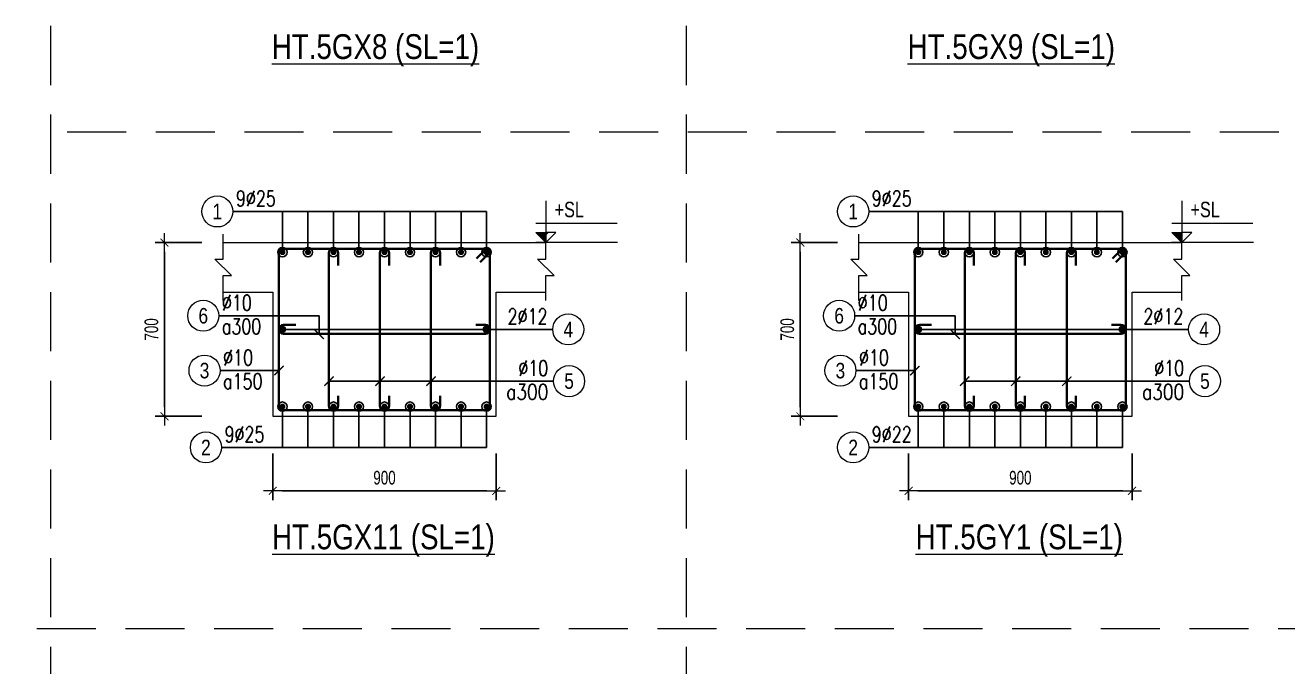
# Model space of a CAD drawing. Header units: millimetres. Extents: x 225489 to 327520, y -235866 to -221866.
# Drawn here: x 230511 to 235597, y -228018 to -225435 of the extents above; entities that cross this region are included whole.
import ezdxf
from ezdxf.enums import TextEntityAlignment as Align

# ---------------------------------------------------------------- set-up
doc = ezdxf.new("R2010")
doc.units = ezdxf.units.MM
doc.header["$PDMODE"] = 3
doc.linetypes.add('HIDDEN2', pattern=[4.762499999999999, 3.175, -1.5875])
doc.layers.get('0').update_dxf_attribs({"lineweight": 20})
doc.layers.get('Defpoints').update_dxf_attribs({"color": 151, "lineweight": 9})
for name, color, linetype, lineweight in [('NDC_S_ANNO', 7, 'Continuous', 20), ('NDC_S_CONTINUOUS', 3, 'Continuous', 20), ('NDC_S_DIM', 1, 'Continuous', 15), ('NDC_S_HIDDEN', 8, 'HIDDEN2', 13), ('NDC_S_REBAR', 4, 'Continuous', 35), ('NDC_S_STIRRUP', 4, 'Continuous', 40), ('NDC_S_TEXT SYMBOL', 7, 'Continuous', 20), ('NDC_S_THIN LINE', 8, 'Continuous', 9), ('NDC_S_VN TEXT', 7, 'Continuous', 20)]:
    doc.layers.add(name, color=color, linetype=linetype, lineweight=lineweight)
doc.styles.add('ARIAL', font='arial.ttf', dxfattribs={"width": 0.8})
doc.styles.add('NDC_ANNO', font='', dxfattribs={"width": 0.8})
doc.styles.add('NDC_DIM', font='', dxfattribs={"width": 0.75})
doc.styles.add('NDC_EN TXT', font='romans.shx', dxfattribs={"width": 0.8})
doc.styles.get('NDC_ANNO').set_extended_font_data('Dotum')
doc.styles.get('NDC_DIM').set_extended_font_data('Dotum')
doc.dimstyles.new('NDC_dim_25', dxfattribs={"dimscale": 25, "dimtxt": 2.2, "dimasz": 1.5, "dimexe": 1.5, "dimexo": 2.5, "dimgap": 1, "dimtad": 1, "dimdec": 0, "dimzin": 0, "dimdsep": 46, "dimtxsty": 'NDC_DIM', "dimblk": 'DIMMARK', "dimcen": 0.09, "dimdle": 1.2, "dimclrd": 1, "dimclre": 1, "dimclrt": 3, "dimadec": 0, "dimazin": 0, "dimtfac": 1, "dimtdec": 0, "dimtix": 1, "dimtofl": 0, "dimtmove": 0, "dimatfit": 3, "dimfxl": 6, "dimfxlon": 1, "dimtolj": 1, "dimtzin": 0, "dimarcsym": 0})

# ---------------------------------------------------------------- blocks, each defined once
blk = doc.blocks.new('kata_block_TD')
at = {"color": 6, "linetype": 'ByBlock', "lineweight": -2, "style": 'ARIAL', "width": 0.8}
blk.add_attdef('SECTDET2', text='', height=5, dxfattribs=at).set_placement((0, 7.970649532882817), align=Align.CENTER)
at = {"color": 0, "linetype": 'ByBlock', "lineweight": -2, "style": 'ARIAL', "width": 0.8}
blk.add_attdef('SECTDET1', text='', height=5, dxfattribs=at).set_placement((0, 1.470649532882817), align=Align.CENTER)
at = {"color": 3, "lineweight": 25, "style": 'ARIAL', "width": 0.8}
blk.add_attdef('SSCALE', text='', height=2.5, dxfattribs=at).set_placement((0, -3.998868953555331), align=Align.CENTER)
blk = doc.blocks.new('kata_block_CT')
at = {"layer": 'NDC_S_ANNO'}
blk.add_hatch(color=3, dxfattribs=at).paths.add_polyline_path([(0, 1.596954857557648), (-1.612010908633238, 1.596954857557648), (0, 0)])
at = {"layer": 'NDC_S_ANNO', "ltscale": 50}
h = blk.add_hatch(dxfattribs=at)
h.set_pattern_fill('ANSI31', color=256, scale=1.406250541793835, style=0)
h.set_pattern_definition([(45.00000000000001, (0, 5.456968210637569e-12), (-3.157122508925224, 3.157122508925225), [])])
h.paths.add_polyline_path([(0, 1.596954857557648), (0, 0), (1.612010908924276, 1.596954857557648)])
for p, q in [((-1.592704896858777, 3.140833880479477), (11.46947077315417, 3.140833880479477)), ((11.56125648126181, 5.456968210637569e-12), (-1.63869572513795, 5.456968210637569e-12))]:
    blk.add_line(p, q, dxfattribs=at)
for points in [[(0, 6.69495074864426), (0, 0)], [(0, 0), (-1.612010908924276, 1.596954857557648), (0, 1.596954857557648)], [(0, 0), (1.612010908924276, 1.596954857557648), (0, 1.596954857557648)]]:
    blk.add_lwpolyline(points, dxfattribs=at)
at = {"layer": 'NDC_S_ANNO', "color": 8, "ltscale": 50}
blk.add_lwpolyline([(0, 0), (-1.612010908633238, 1.596954857557648), (0, 1.596954857557648)], dxfattribs=at)
at = {"layer": 'NDC_S_TEXT SYMBOL', "color": 3, "style": 'NDC_ANNO', "width": 0.8}
blk.add_attdef('CT', (1.409564409346785, 4.068271311703938), '', height=2.5, dxfattribs=at)
blk = doc.blocks.new('DIMMARK')
at = {"layer": 'NDC_S_DIM', "color": 1}
blk.add_line((-1.5, 0), (1, 0), dxfattribs=at)
at = {"layer": 'NDC_S_DIM', "color": 2, "const_width": 0.1}
blk.add_lwpolyline([(-0.4242640687119285, -0.4242640687119285), (0.4242640687119285, 0.4242640687119285)], dxfattribs=at)
blk = doc.blocks.new('*D40')
at = {"layer": 'Defpoints', "color": 0, "transparency": 16777216}
for p in [(231508.5261673872, -227009.863593917), (232408.5261673872, -227009.863593917), (232408.5261673872, -227309.863593917)]:
    blk.add_point(p, dxfattribs=at)
at = {"layer": 'NDC_S_DIM', "color": 1, "lineweight": -2, "transparency": 16777216}
for p, q in [((231508.5261673872, -227159.863593917), (231508.5261673872, -227347.363593917)), ((232408.5261673872, -227159.863593917), (232408.5261673872, -227347.363593917)), ((231546.0261673872, -227309.863593917), (232371.0261673872, -227309.863593917))]:
    blk.add_line(p, q, dxfattribs=at)
at = {"layer": 'NDC_S_DIM', "color": 1, "lineweight": -2, "transparency": 16777216, "xscale": 37.5, "yscale": 37.5, "zscale": 37.5, "rotation": 180}
blk.add_blockref('DIMMARK', (231508.5261673872, -227309.863593917), dxfattribs=at)
at = {"layer": 'NDC_S_DIM', "color": 1, "lineweight": -2, "transparency": 16777216, "xscale": 37.5, "yscale": 37.5, "zscale": 37.5}
blk.add_blockref('DIMMARK', (232408.5261673872, -227309.863593917), dxfattribs=at)
at = {"layer": 'NDC_S_DIM', "color": 3, "transparency": 16777216, "insert": (231958.5261673872, -227257.363593917), "char_height": 55.00000000000001, "attachment_point": 5, "style": 'NDC_DIM'}
blk.add_mtext('\\A1;900', dxfattribs=at)
blk = doc.blocks.new('*D41')
at = {"layer": 'Defpoints', "color": 0, "transparency": 16777216}
for p in [(231578.1992919316, -226309.863593917), (231072.1992919316, -227009.863593917), (231578.1992919316, -227009.863593917)]:
    blk.add_point(p, dxfattribs=at)
at = {"layer": 'NDC_S_DIM', "color": 1, "lineweight": -2, "transparency": 16777216}
for p, q in [((231222.1992919316, -226309.863593917), (231034.6992919316, -226309.863593917)), ((231072.1992919316, -226347.363593917), (231072.1992919316, -226972.363593917)), ((231222.1992919316, -227009.863593917), (231034.6992919316, -227009.863593917))]:
    blk.add_line(p, q, dxfattribs=at)
at = {"layer": 'NDC_S_DIM', "color": 1, "lineweight": -2, "transparency": 16777216, "xscale": 37.5, "yscale": 37.5, "zscale": 37.5}
for p, rotation in [((231072.1992919316, -226309.863593917), 90), ((231072.1992919316, -227009.863593917), 270)]:
    blk.add_blockref('DIMMARK', p, dxfattribs=dict(at, rotation=rotation))
at = {"layer": 'NDC_S_DIM', "color": 3, "transparency": 16777216, "insert": (231019.6992919316, -226659.8635939169), "char_height": 55.00000000000001, "attachment_point": 5, "rotation": 90, "style": 'NDC_DIM'}
blk.add_mtext('\\A1;700', dxfattribs=at)
blk = doc.blocks.new('kata_block_THEP')
at = {"layer": 'NDC_S_REBAR', "color": 0}
for p, q in [((-0.5, 0), (0.5, 0)), ((-0.3535533905960619, 0.353553390592424), (0.3535533905960619, -0.353553390592424)), ((0.3535533905960619, 0.353553390592424), (-0.3535533905960619, -0.353553390592424)), ((0, 0.5), (0, -0.5))]:
    blk.add_line(p, q, dxfattribs=at)
at = {"layer": 'NDC_S_REBAR', "color": 0, "const_width": 0.08333333333333334}
blk.add_lwpolyline([(-0.5, -1.818989403545856e-12, 1), (0.5000000000145519, -1.818989403545856e-12, 1), (-0.5, -1.818989403545856e-12, 1)], format="xyb", dxfattribs=at)
blk = doc.blocks.new('*U11')
blk.add_circle((-2.5, 0), 2.5)
at = {"layer": 'NDC_S_VN TEXT', "color": 3, "style": 'NDC_EN TXT', "width": 0.75}
blk.add_attdef('DK1', (0.5, 0.8455043070534884), '', height=2.5, dxfattribs=at)
at = {"layer": 'NDC_S_VN TEXT', "color": 7, "style": 'ARIAL', "width": 0.8}
blk.add_attdef('SH2', text='', height=2.5, dxfattribs=at).set_placement((-2.5, 0), align=Align.MIDDLE)
blk = doc.blocks.new('*U12')
blk.add_circle((-2.5, 0), 2.5)
at = {"layer": 'NDC_S_VN TEXT', "color": 3, "style": 'NDC_EN TXT', "width": 0.75}
for tag, p in [('DK1', (0.5, 0.8455043070534884)), ('KC1', (0.5, -2.972544307831413))]:
    blk.add_attdef(tag, p, '', height=2.5, dxfattribs=at)
at = {"layer": 'NDC_S_VN TEXT', "color": 7, "style": 'ARIAL', "width": 0.8}
blk.add_attdef('SH2', text='', height=2.5, dxfattribs=at).set_placement((-2.5, 0), align=Align.MIDDLE)
blk = doc.blocks.new('*U10')
blk.add_circle((2.5, 0), 2.5)
at = {"layer": 'NDC_S_VN TEXT', "color": 3, "style": 'NDC_EN TXT', "width": 0.75}
blk.add_attdef('DK2', text='', height=2.5, dxfattribs=at).set_placement((-0.85, 0.8455043070534884), align=Align.RIGHT)
at = {"layer": 'NDC_S_VN TEXT', "color": 7, "style": 'ARIAL', "width": 0.8}
blk.add_attdef('SH3', text='', height=2.5, dxfattribs=at).set_placement((2.5, 0), align=Align.MIDDLE)
blk = doc.blocks.new('*U15')
blk.add_circle((2.5, 0), 2.5)
at = {"layer": 'NDC_S_VN TEXT', "color": 3, "style": 'NDC_EN TXT'}
for tag, width, p in [('DK2', 0.75, (-0.85, 0.8455043070534884)), ('KC2', 0.8, (-0.85, -2.972544307831413))]:
    blk.add_attdef(tag, text='', height=2.5, dxfattribs=dict(at, width=width)).set_placement(p, align=Align.RIGHT)
at = {"layer": 'NDC_S_VN TEXT', "color": 7, "style": 'ARIAL', "width": 0.8}
blk.add_attdef('SH3', text='', height=2.5, dxfattribs=at).set_placement((2.5, 0), align=Align.MIDDLE)
blk = doc.blocks.new('*D42')
at = {"layer": 'Defpoints', "color": 0, "transparency": 16777216}
for p in [(234070.0371047558, -227009.8635939168), (234970.0371047558, -227009.8635939168), (234970.0371047558, -227309.8635939168)]:
    blk.add_point(p, dxfattribs=at)
at = {"layer": 'NDC_S_DIM', "color": 1, "lineweight": -2, "transparency": 16777216}
for p, q in [((234070.0371047558, -227159.8635939168), (234070.0371047558, -227347.3635939168)), ((234970.0371047558, -227159.8635939168), (234970.0371047558, -227347.3635939168)), ((234107.5371047558, -227309.8635939168), (234932.5371047558, -227309.8635939168))]:
    blk.add_line(p, q, dxfattribs=at)
at = {"layer": 'NDC_S_DIM', "color": 1, "lineweight": -2, "transparency": 16777216, "xscale": 37.5, "yscale": 37.5, "zscale": 37.5, "rotation": 180}
blk.add_blockref('DIMMARK', (234070.0371047558, -227309.8635939168), dxfattribs=at)
at = {"layer": 'NDC_S_DIM', "color": 1, "lineweight": -2, "transparency": 16777216, "xscale": 37.5, "yscale": 37.5, "zscale": 37.5}
blk.add_blockref('DIMMARK', (234970.0371047558, -227309.8635939168), dxfattribs=at)
at = {"layer": 'NDC_S_DIM', "color": 3, "transparency": 16777216, "insert": (234520.0371047558, -227257.3635939168), "char_height": 55.00000000000001, "attachment_point": 5, "style": 'NDC_DIM'}
blk.add_mtext('\\A1;900', dxfattribs=at)
blk = doc.blocks.new('*D43')
at = {"layer": 'Defpoints', "color": 0, "transparency": 16777216}
for p in [(234139.7102293001, -226309.8635939168), (233633.7102293001, -227009.8635939168), (234139.7102293001, -227009.8635939168)]:
    blk.add_point(p, dxfattribs=at)
at = {"layer": 'NDC_S_DIM', "color": 1, "lineweight": -2, "transparency": 16777216}
for p, q in [((233783.7102293001, -226309.8635939168), (233596.2102293001, -226309.8635939168)), ((233633.7102293001, -226347.3635939168), (233633.7102293001, -226972.3635939168)), ((233783.7102293001, -227009.8635939168), (233596.2102293001, -227009.8635939168))]:
    blk.add_line(p, q, dxfattribs=at)
at = {"layer": 'NDC_S_DIM', "color": 1, "lineweight": -2, "transparency": 16777216, "xscale": 37.5, "yscale": 37.5, "zscale": 37.5}
for p, rotation in [((233633.7102293001, -226309.8635939168), 90), ((233633.7102293001, -227009.8635939168), 270)]:
    blk.add_blockref('DIMMARK', p, dxfattribs=dict(at, rotation=rotation))
at = {"layer": 'NDC_S_DIM', "color": 3, "transparency": 16777216, "insert": (233581.2102293002, -226659.8635939168), "char_height": 55.00000000000001, "attachment_point": 5, "rotation": 90, "style": 'NDC_DIM'}
blk.add_mtext('\\A1;700', dxfattribs=at)

msp = doc.modelspace()

# ---------------------------------------------------------------- linework, layer by layer
at = {"layer": 'NDC_S_CONTINUOUS'}
for points in [[(231308.5261673872, -226309.863593917), (231508.5261673872, -226309.863593917), (231508.5261673872, -226309.863593917), (232408.5261673872, -226309.863593917), (232408.5261673872, -226309.863593917), (232608.5261673872, -226309.863593917)], [(233870.0371047558, -226309.8635939168), (234070.0371047558, -226309.8635939168), (234070.0371047558, -226309.8635939168), (234970.0371047558, -226309.8635939168), (234970.0371047558, -226309.8635939168), (235170.0371047558, -226309.8635939168)], [(231308.5261673872, -226509.863593917), (231508.5261673872, -226509.863593917), (231508.5261673872, -227009.863593917), (232408.5261673872, -227009.863593917), (232408.5261673872, -226509.863593917), (232608.5261673872, -226509.863593917)], [(233870.0371047558, -226509.8635939168), (234070.0371047558, -226509.8635939168), (234070.0371047558, -227009.8635939168), (234970.0371047558, -227009.8635939168), (234970.0371047558, -226509.8635939168), (235170.0371047558, -226509.8635939168)]]:
    msp.add_lwpolyline(points, dxfattribs=at)
at = {"layer": 'NDC_S_HIDDEN', "ltscale": 75}
for p, q in [((230612.4073254404, -221865.8761660783), (230612.4073254404, -235865.8761660624)), ((233173.9182628089, -221865.8761660783), (233173.9182628089, -235865.8761660624)), ((243419.9620122832, -225865.8761660738), (230612.4073254404, -225865.8761660738)), ((238296.9401375461, -227865.8761660715), (225489.3854507033, -227865.8761660715))]:
    msp.add_line(p, q, dxfattribs=at)
at = {"layer": 'NDC_S_REBAR'}
for points in [[(231771.5911709205, -226402.2082838503), (231771.5911709205, -226353.2951140405, 0.9999999999999999), (231734.7271709205, -226353.2951140405), (231734.7271709205, -226966.4315939169, 0.9999999999999999), (231771.5911709205, -226966.4315939169), (231771.5911709205, -226927.1747029081, -0.414213562)], [(231977.091170916, -226402.2082838503), (231977.091170916, -226353.2951140405, 0.9999999999999999), (231940.2271709159, -226353.2951140405), (231940.2271709159, -226966.4315939169, 0.9999999999999999), (231977.091170916, -226966.4315939169), (231977.091170916, -226927.1747029081, -0.414213562)], [(232182.5911709159, -226402.2082838503), (232182.5911709159, -226353.2951140405, 0.9999999999999999), (232145.7271709159, -226353.2951140405), (232145.7271709159, -226966.4315939169, 0.9999999999999999), (232182.5911709159, -226966.4315939169), (232182.5911709159, -226927.1747029081, -0.414213562)], [(234333.1021082891, -226402.2082838502), (234333.1021082891, -226353.2951140403, 0.9999999999999999), (234296.238108289, -226353.2951140403), (234296.238108289, -226966.4315939168, 0.9999999999999999), (234333.1021082891, -226966.4315939168), (234333.1021082891, -226927.174702908, -0.414213562)], [(234538.6021082845, -226402.2082838502), (234538.6021082845, -226353.2951140403, 0.9999999999999999), (234501.7381082845, -226353.2951140403), (234501.7381082845, -226966.4315939168, 0.9999999999999999), (234538.6021082845, -226966.4315939168), (234538.6021082845, -226927.174702908, -0.414213562)], [(234744.1021082845, -226402.2082838502), (234744.1021082845, -226353.2951140403, 0.9999999999999999), (234707.2381082845, -226353.2951140403), (234707.2381082845, -226966.4315939168, 0.9999999999999999), (234744.1021082845, -226966.4315939168), (234744.1021082845, -226927.174702908, -0.414213562)], [(231600.8713371971, -226641.431593917), (231551.9581673873, -226641.431593917, 0.9999999999999999), (231551.9581673873, -226678.295593917), (232365.0941673872, -226678.295593917, 0.9999999999999999), (232365.0941673872, -226641.431593917), (232325.8372763784, -226641.431593917, -0.414213562)], [(234162.3822745657, -226641.4315939168), (234113.4691047558, -226641.4315939168, 0.9999999999999999), (234113.4691047558, -226678.2955939169), (234926.6051047558, -226678.2955939169, 0.9999999999999999), (234926.6051047558, -226641.4315939168), (234887.3482137469, -226641.4315939168, -0.414213562)]]:
    msp.add_lwpolyline(points, format="xyb", dxfattribs=at)
at = {"layer": 'NDC_S_STIRRUP'}
for points in [[(232329.5261673872, -226374.863593917), (232369.5261673872, -226334.863593917, -0.414213562), (232383.5261673872, -226348.863593917), (232383.5261673872, -226970.863593917, -0.414213562), (232369.5261673872, -226984.863593917), (231547.5261673872, -226984.863593917, -0.414213562), (231533.5261673872, -226970.863593917), (231533.5261673872, -226348.863593917, -0.414213562), (231547.5261673872, -226334.863593917), (232369.5261673872, -226334.863593917, -0.414213562), (232383.5261673872, -226348.863593917), (232343.5261673872, -226388.863593917)], [(234891.0371047558, -226374.8635939168), (234931.0371047558, -226334.8635939168, -0.414213562), (234945.0371047558, -226348.8635939168), (234945.0371047558, -226970.8635939168, -0.414213562), (234931.0371047558, -226984.8635939168), (234109.0371047558, -226984.8635939168, -0.414213562), (234095.0371047558, -226970.8635939168), (234095.0371047558, -226348.8635939168, -0.414213562), (234109.0371047558, -226334.8635939168), (234931.0371047558, -226334.8635939168, -0.414213562), (234945.0371047558, -226348.8635939168), (234905.0371047558, -226388.8635939168)]]:
    msp.add_lwpolyline(points, format="xyb", dxfattribs=at)
at = {"layer": 'NDC_S_THIN LINE'}
for points in [[(231308.5261673872, -226543.1969272503), (231308.5261673872, -226443.1969272503), (231341.8595007206, -226443.1969272503), (231275.1928340539, -226376.5302605836), (231308.5261673873, -226376.5302605836), (231308.5261673873, -226276.5302605836)], [(232608.5261673872, -226543.1969272503), (232608.5261673872, -226443.1969272503), (232641.8595007206, -226443.1969272503), (232575.1928340539, -226376.5302605836), (232608.5261673873, -226376.5302605836), (232608.5261673873, -226276.5302605836)], [(233870.0371047558, -226543.1969272502), (233870.0371047558, -226443.1969272502), (233903.3704380891, -226443.1969272502), (233836.7037714225, -226376.5302605835), (233870.0371047558, -226376.5302605835), (233870.0371047558, -226276.5302605835)], [(235170.0371047558, -226543.1969272502), (235170.0371047558, -226443.1969272502), (235203.3704380891, -226443.1969272502), (235136.7037714225, -226376.5302605835), (235170.0371047558, -226376.5302605835), (235170.0371047558, -226276.5302605835)]]:
    msp.add_lwpolyline(points, dxfattribs=at)

# ---------------------------------------------------------------- block references
at = {"layer": 'NDC_S_REBAR', "xscale": 22, "yscale": 22, "zscale": 22}
for p in [(231547.5261673872, -226348.863593917), (231650.276167395, -226348.8635939092), (231753.0261673939, -226348.8635939103), (231855.7761673928, -226348.8635939114), (231958.5261673917, -226348.8635939125), (232061.2761673905, -226348.8635939137), (232164.0261673894, -226348.8635939148), (232266.7761673883, -226348.8635939159), (232369.5261673872, -226348.863593917), (234109.0371047558, -226348.8635939168), (234211.7871047636, -226348.8635939091), (234314.5371047625, -226348.8635939102), (234417.2871047613, -226348.8635939113), (234520.0371047602, -226348.8635939124), (234622.7871047591, -226348.8635939135), (234725.537104758, -226348.8635939146), (234828.2871047569, -226348.8635939157), (234931.0371047558, -226348.8635939168), (231547.5261673872, -226659.863593917), (232369.5261673872, -226659.863593917), (234109.0371047558, -226659.8635939168), (234931.0371047558, -226659.8635939168), (231547.5261673872, -226970.863593917), (231650.276167395, -226970.8635939092), (231753.0261673939, -226970.8635939103), (231855.7761673928, -226970.8635939114), (231958.5261673917, -226970.8635939125), (232061.2761673905, -226970.8635939137), (232164.0261673894, -226970.8635939148), (232266.7761673883, -226970.8635939159), (232369.5261673872, -226970.863593917), (234109.0371047558, -226970.8635939168), (234211.7871047636, -226970.8635939091), (234314.5371047625, -226970.8635939102), (234417.2871047613, -226970.8635939113), (234520.0371047602, -226970.8635939124), (234622.7871047591, -226970.8635939135), (234725.537104758, -226970.8635939146), (234828.2871047569, -226970.8635939157), (234931.0371047558, -226970.8635939168)]:
    msp.add_blockref('kata_block_THEP', p, dxfattribs=at)
at = {"layer": 'NDC_S_THIN LINE', "xscale": 25, "yscale": 25, "zscale": 25}
for name, p, values in [('*U11', (231347.5261673872, -226184.863593917), {'SH2': '1', 'DK1': '9%%c25'}), ('*U11', (233909.0371047558, -226184.8635939168), {'SH2': '1', 'DK1': '9%%c25'}), ('*U12', (231291.0261673872, -226604.863593917), {'SH2': '6', 'DK1': '%%c10', 'KC1': 'a300'}), ('*U12', (233852.5371047558, -226604.8635939168), {'SH2': '6', 'DK1': '%%c10', 'KC1': 'a300'}), ('*U10', (232636.4164111848, -226659.863593917), {'SH3': '4', 'DK2': '2%%c12'}), ('*U10', (235197.9273485533, -226659.8635939168), {'SH3': '4', 'DK2': '2%%c12'}), ('*U12', (231296.0261673872, -226825.6842645266), {'SH2': '3', 'DK1': '%%c10', 'KC1': 'a150'}), ('*U12', (233857.5371047558, -226825.6842645264), {'SH2': '3', 'DK1': '%%c10', 'KC1': 'a150'}), ('*U15', (232639.5823662515, -226868.3307220963), {'SH3': '5', 'DK2': '%%c10', 'KC2': 'a300'}), ('*U15', (235201.09330362, -226868.3307220962), {'SH3': '5', 'DK2': '%%c10', 'KC2': 'a300'}), ('*U11', (231301.6870586733, -227134.863593917), {'SH2': '2', 'DK1': '9%%c25'}), ('*U11', (233909.0371047558, -227134.8635939168), {'SH2': '2', 'DK1': '9%%c22'})]:
    msp.add_blockref(name, p, dxfattribs=at).add_auto_attribs(values)
at = {"layer": 'NDC_S_VN TEXT'}
ref = msp.add_blockref('kata_block_TD', (231922.0418615258, -225600.3843701612), dxfattribs=dict(at, xscale=20, yscale=20, zscale=20))
ref.add_attrib('SECTDET1', '%%uHT.5GX8 (SL=1)', dxfattribs={"layer": '0', "color": 0, "linetype": 'ByBlock', "lineweight": -2, "height": 100, "style": 'ARIAL', "width": 0.8}).set_placement((231922.0418615258, -225570.9713795035), align=Align.CENTER)
ref = msp.add_blockref('kata_block_TD', (234483.5527988943, -225600.3843701612), dxfattribs=dict(at, xscale=20, yscale=20, zscale=20))
ref.add_attrib('SECTDET1', '%%uHT.5GX9 (SL=1)', dxfattribs={"layer": '0', "color": 0, "linetype": 'ByBlock', "lineweight": -2, "height": 100, "style": 'ARIAL', "width": 0.8}).set_placement((234483.5527988943, -225570.9713795035), align=Align.CENTER)
at = {"layer": 'NDC_S_VN TEXT', "xscale": 25, "yscale": 25, "zscale": 25}
for p in [(232608.5261673872, -226309.863593917), (235170.0371047558, -226309.8635939168)]:
    msp.add_blockref('kata_block_CT', p, dxfattribs=at).add_auto_attribs({'CT': '+SL'})
at = {"layer": 'NDC_S_VN TEXT'}
ref = msp.add_blockref('kata_block_TD', (231954.2582633482, -227574.769240854), dxfattribs=dict(at, xscale=20, yscale=20, zscale=20))
ref.add_attrib('SECTDET1', '%%uHT.5GX11 (SL=1)', dxfattribs={"layer": '0', "color": 0, "linetype": 'ByBlock', "lineweight": -2, "height": 100, "style": 'ARIAL', "width": 0.8}).set_placement((231954.2582633482, -227545.3562501963), align=Align.CENTER)
ref = msp.add_blockref('kata_block_TD', (234515.7692007168, -227574.7692408538), dxfattribs=dict(at, xscale=20, yscale=20, zscale=20))
ref.add_attrib('SECTDET1', '%%uHT.5GY1 (SL=1)', dxfattribs={"layer": '0', "color": 0, "linetype": 'ByBlock', "lineweight": -2, "height": 100, "style": 'ARIAL', "width": 0.8}).set_placement((234515.7692007168, -227545.3562501962), align=Align.CENTER)

# ---------------------------------------------------------------- dimensions: what is measured, and where the dimension line sits
at = {"layer": 'NDC_S_DIM'}
for base, p1, p2, picture, middle in [((231072.1992919316, -227009.863593917), (231578.1992919316, -226309.863593917), (231578.1992919316, -227009.863593917), '*D41', (231019.6992919316, -226659.8635939169)), ((233633.7102293001, -227009.8635939168), (234139.7102293001, -226309.8635939168), (234139.7102293001, -227009.8635939168), '*D43', (233581.2102293002, -226659.8635939168))]:
    dim = msp.add_linear_dim(base=base, p1=p1, p2=p2, angle=270, dimstyle='NDC_dim_25', dxfattribs=at)
    dim.commit()
    dim.dimension.update_dxf_attribs({"geometry": picture, "text_midpoint": middle})
for base, p1, p2, picture, middle in [((232408.5261673872, -227309.863593917), (231508.5261673872, -227009.863593917), (232408.5261673872, -227009.863593917), '*D40', (231958.5261673872, -227257.363593917)), ((234970.0371047558, -227309.8635939168), (234070.0371047558, -227009.8635939168), (234970.0371047558, -227009.8635939168), '*D42', (234520.0371047558, -227257.3635939168))]:
    dim = msp.add_linear_dim(base=base, p1=p1, p2=p2, dimstyle='NDC_dim_25', dxfattribs=at)
    dim.commit()
    dim.dimension.update_dxf_attribs({"geometry": picture, "text_midpoint": middle})

# ---------------------------------------------------------------- leaders
at = {"layer": 'NDC_S_THIN LINE'}
for points, override in [([(231547.5261673872, -226348.863593917), (231547.5261673872, -226184.863593917), (231347.5261673872, -226184.863593917)], {"dimldrblk": 'DotBlank'}), ([(232369.5261673872, -226348.863593917), (232369.5261673872, -226184.863593917), (231347.5261673872, -226184.863593917)], {"dimldrblk": 'DotBlank'}), ([(231650.276167395, -226348.8635939092), (231650.276167395, -226184.8635939092), (231450.276167395, -226184.8635939092)], {"dimldrblk": 'DotBlank'}), ([(231753.0261673872, -226348.863593917), (231753.0261673872, -226184.863593917), (231553.0261673872, -226184.863593917)], {"dimldrblk": 'DotBlank'}), ([(231855.7761673983, -226348.863593917), (231855.7761673983, -226184.863593917), (231655.7761673983, -226184.863593917)], {"dimldrblk": 'DotBlank'}), ([(231958.5261673917, -226348.863593917), (231958.5261673917, -226184.863593917), (231758.5261673917, -226184.863593917)], {"dimldrblk": 'DotBlank'}), ([(232061.2761673939, -226348.863593917), (232061.2761673939, -226184.863593917), (231861.2761673939, -226184.863593917)], {"dimldrblk": 'DotBlank'}), ([(232164.0261673872, -226348.863593917), (232164.0261673872, -226184.863593917), (231964.0261673872, -226184.863593917)], {"dimldrblk": 'DotBlank'}), ([(232266.7761673883, -226348.8635939159), (232266.7761673883, -226184.8635939159), (232066.7761673883, -226184.8635939159)], {"dimldrblk": 'DotBlank'}), ([(234109.0371047558, -226348.8635939168), (234109.0371047558, -226184.8635939168), (233909.0371047558, -226184.8635939168)], {"dimldrblk": 'DotBlank'}), ([(234931.0371047558, -226348.8635939168), (234931.0371047558, -226184.8635939168), (233909.0371047558, -226184.8635939168)], {"dimldrblk": 'DotBlank'}), ([(234211.7871047636, -226348.8635939091), (234211.7871047636, -226184.8635939091), (234011.7871047636, -226184.8635939091)], {"dimldrblk": 'DotBlank'}), ([(234314.5371047558, -226348.8635939168), (234314.5371047558, -226184.8635939168), (234114.5371047558, -226184.8635939168)], {"dimldrblk": 'DotBlank'}), ([(234417.2871047669, -226348.8635939168), (234417.2871047669, -226184.8635939168), (234217.2871047669, -226184.8635939168)], {"dimldrblk": 'DotBlank'}), ([(234520.0371047602, -226348.8635939168), (234520.0371047602, -226184.8635939168), (234320.0371047602, -226184.8635939168)], {"dimldrblk": 'DotBlank'}), ([(234622.7871047624, -226348.8635939168), (234622.7871047624, -226184.8635939168), (234422.7871047624, -226184.8635939168)], {"dimldrblk": 'DotBlank'}), ([(234725.5371047558, -226348.8635939168), (234725.5371047558, -226184.8635939168), (234525.5371047558, -226184.8635939168)], {"dimldrblk": 'DotBlank'}), ([(234828.2871047569, -226348.8635939157), (234828.2871047569, -226184.8635939157), (234628.2871047569, -226184.8635939157)], {"dimldrblk": 'DotBlank'}), ([(231695.8595007206, -226679.863593917), (231695.8595007206, -226604.863593917), (231291.0261673872, -226604.863593917)], {"dimldrblk": 'ArchTick'}), ([(234257.3704380891, -226679.8635939168), (234257.3704380891, -226604.8635939168), (233852.5371047558, -226604.8635939168)], {"dimldrblk": 'ArchTick'}), ([(231547.5261673872, -226659.863593917), (232375.5261673872, -226659.863593917)], {"dimasz": 1, "dimldrblk": 'DotBlank'}), ([(232369.5261673872, -226659.863593917), (231547.5261673872, -226659.863593917)], {"dimasz": 1, "dimldrblk": 'DotBlank'}), ([(232369.5261673872, -226659.863593917), (232636.4164111848, -226659.863593917)], {"dimldrblk": 'DotSmall'}), ([(234109.0371047558, -226659.8635939168), (234937.0371047558, -226659.8635939168)], {"dimasz": 1, "dimldrblk": 'DotBlank'}), ([(234931.0371047558, -226659.8635939168), (234109.0371047558, -226659.8635939168)], {"dimasz": 1, "dimldrblk": 'DotBlank'}), ([(234931.0371047558, -226659.8635939168), (235197.9273485533, -226659.8635939168)], {"dimldrblk": 'DotSmall'}), ([(231533.5261673872, -226825.6842645266), (231296.0261673872, -226825.6842645266)], {"dimldrblk": 'ArchTick'}), ([(234095.0371047558, -226825.6842645264), (233857.5371047558, -226825.6842645264)], {"dimldrblk": 'ArchTick'}), ([(231734.7048409154, -226868.3307220963), (232639.5823662515, -226868.3307220963)], {"dimldrblk": 'ArchTick'}), ([(231940.2048409108, -226868.3307220963), (232639.5823662515, -226868.3307220963)], {"dimldrblk": 'ArchTick'}), ([(232145.7048409108, -226868.3307220963), (232639.5823662515, -226868.3307220963)], {"dimldrblk": 'ArchTick'}), ([(234296.2157782839, -226868.3307220962), (235201.09330362, -226868.3307220962)], {"dimldrblk": 'ArchTick'}), ([(234501.7157782794, -226868.3307220962), (235201.09330362, -226868.3307220962)], {"dimldrblk": 'ArchTick'}), ([(234707.2157782793, -226868.3307220962), (235201.09330362, -226868.3307220962)], {"dimldrblk": 'ArchTick'}), ([(231547.5261673872, -226970.863593917), (231547.5261673872, -227134.863593917), (231301.6870586733, -227134.863593917)], {"dimldrblk": 'DotBlank'}), ([(232369.5261673872, -226970.863593917), (232369.5261673872, -227134.863593917), (231301.6870586733, -227134.863593917)], {"dimldrblk": 'DotBlank'}), ([(231650.276167395, -226970.8635939092), (231650.276167395, -227134.8635939092), (231450.276167395, -227134.8635939092)], {"dimldrblk": 'DotBlank'}), ([(231753.0261673872, -226970.863593917), (231753.0261673872, -227134.863593917), (231553.0261673872, -227134.863593917)], {"dimldrblk": 'DotBlank'}), ([(231855.7761673983, -226970.863593917), (231855.7761673983, -227134.863593917), (231655.7761673983, -227134.863593917)], {"dimldrblk": 'DotBlank'}), ([(231958.5261673917, -226970.863593917), (231958.5261673917, -227134.863593917), (231758.5261673917, -227134.863593917)], {"dimldrblk": 'DotBlank'}), ([(232061.2761673939, -226970.863593917), (232061.2761673939, -227134.863593917), (231861.2761673939, -227134.863593917)], {"dimldrblk": 'DotBlank'}), ([(232164.0261673872, -226970.863593917), (232164.0261673872, -227134.863593917), (231964.0261673872, -227134.863593917)], {"dimldrblk": 'DotBlank'}), ([(232266.7761673883, -226970.8635939159), (232266.7761673883, -227134.8635939159), (232066.7761673883, -227134.8635939159)], {"dimldrblk": 'DotBlank'}), ([(234109.0371047558, -226970.8635939168), (234109.0371047558, -227134.8635939168), (233909.0371047558, -227134.8635939168)], {"dimldrblk": 'DotBlank'}), ([(234931.0371047558, -226970.8635939168), (234931.0371047558, -227134.8635939168), (233909.0371047558, -227134.8635939168)], {"dimldrblk": 'DotBlank'}), ([(234211.7871047636, -226970.8635939091), (234211.7871047636, -227134.8635939091), (234011.7871047636, -227134.8635939091)], {"dimldrblk": 'DotBlank'}), ([(234314.5371047558, -226970.8635939168), (234314.5371047558, -227134.8635939168), (234114.5371047558, -227134.8635939168)], {"dimldrblk": 'DotBlank'}), ([(234417.2871047669, -226970.8635939168), (234417.2871047669, -227134.8635939168), (234217.2871047669, -227134.8635939168)], {"dimldrblk": 'DotBlank'}), ([(234520.0371047602, -226970.8635939168), (234520.0371047602, -227134.8635939168), (234320.0371047602, -227134.8635939168)], {"dimldrblk": 'DotBlank'}), ([(234622.7871047624, -226970.8635939168), (234622.7871047624, -227134.8635939168), (234422.7871047624, -227134.8635939168)], {"dimldrblk": 'DotBlank'}), ([(234725.5371047558, -226970.8635939168), (234725.5371047558, -227134.8635939168), (234525.5371047558, -227134.8635939168)], {"dimldrblk": 'DotBlank'}), ([(234828.2871047569, -226970.8635939157), (234828.2871047569, -227134.8635939157), (234628.2871047569, -227134.8635939157)], {"dimldrblk": 'DotBlank'})]:
    msp.add_leader(points, dimstyle='NDC_dim_25', override=override, dxfattribs=at)

doc.saveas('drawing.dxf')
